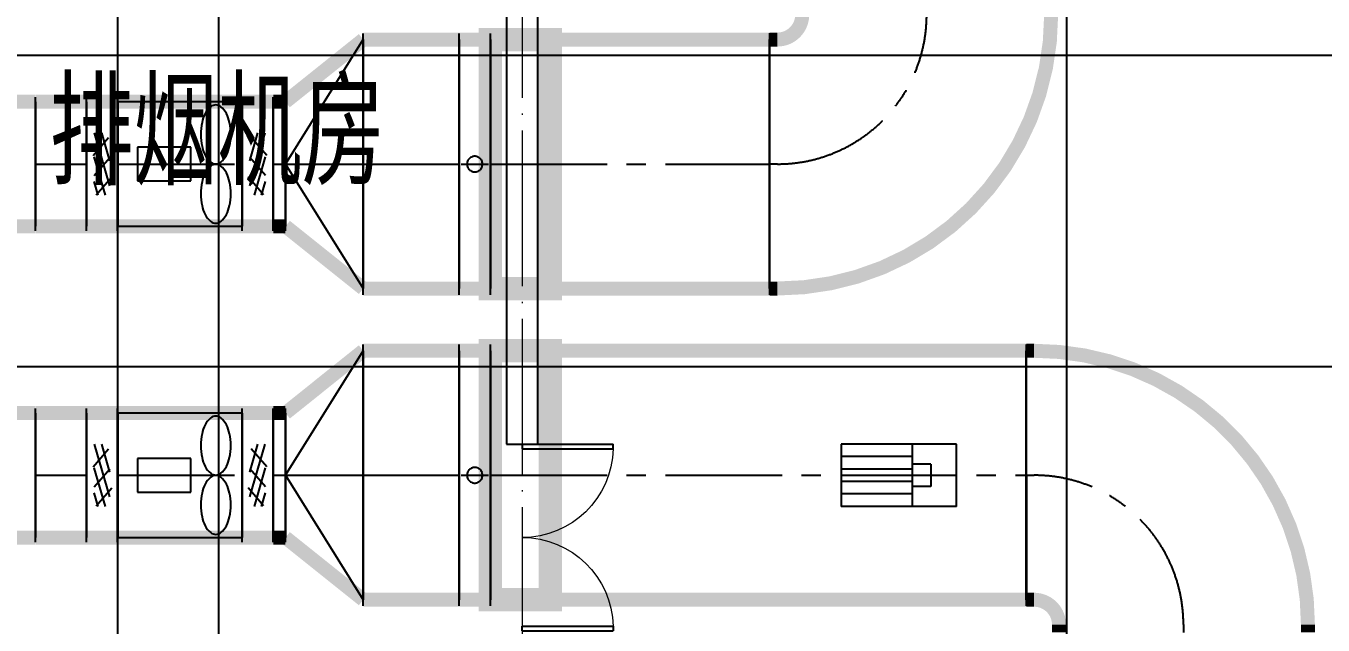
# Model space of a CAD drawing. Extents: x 369444 to 684549, y -549309 to 575337.
# Drawn here: x 427884 to 436222, y 294694 to 298544 of the extents above; entities that cross this region are included whole.
import ezdxf

# ---------------------------------------------------------------- set-up
doc = ezdxf.new("R2010")
doc.units = 0
doc.header["$LTSCALE"] = 1000
doc.header["$MEASUREMENT"] = 0
doc.linetypes.add('CENTER2', pattern=[1.125, 0.75, -0.125, 0.125, -0.125])
doc.linetypes.add('DOTE', pattern=[2.42, 2, -0.2, 0.02, -0.2])
for name, color, linetype in [('DOTE', 1, 'Continuous'), ('DUCT-排烟中心线', 5, 'CENTER2'), ('DUCT-排烟法兰', 4, 'Continuous'), ('DUCT-排烟管', 2, 'Continuous'), ('DUCT-排烟管端线', 4, 'Continuous'), ('DUCT-排烟阀门', 7, 'Continuous'), ('WALL', 9, 'Continuous'), ('WINDOW', 4, 'Continuous'), ('颜洞口', 1, 'Continuous'), ('风管标注', 3, 'Continuous')]:
    doc.layers.add(name, color=color, linetype=linetype)
doc.layers.add('DOTE2', color=122, linetype='DOTE', lineweight=9)
doc.layers.add('TEXT', color=7, linetype='Continuous', lineweight=13)
doc.styles.add('_HZTXT', font='txt.shx', dxfattribs={"width": 0.8, "bigfont": 'HZTXT.shx'})

# ---------------------------------------------------------------- blocks, each defined once
blk = doc.blocks.new('$DorLib2D$00000002')
for p, q in [((-0.5, 0), (-0.5, 0.4875)), ((-0.475, 0.4875), (-0.5, 0.4875)), ((-0.475, 0), (-0.475, 0.4875)), ((0.475, 0), (0.475, 0.4875)), ((0.475, 0.4875), (0.5, 0.4875)), ((0.5, 0), (0.5, 0.4875)), ((-0.5, 0), (-0.475, 0)), ((0.5, 0), (0.475, 0))]:
    blk.add_line(p, q)
at = {"lineweight": 13}
for centre, start, end in [((-0.4875, 0), 0, 88.53072), ((0.4875, 0), 91.46928, 180)]:
    blk.add_arc(centre, 0.4875, start, end, dxfattribs=at)
blk = doc.blocks.new('15#ljuisddf')
at = {"layer": 'WALL'}
h = blk.add_hatch(color=0, dxfattribs=at)
h.dxf.hatch_style = 1
h.paths.add_polyline_path([(-183057.3, -69118.8), (-183057.3, -68618.8), (-183557.3, -68618.8), (-183557.3, -69118.8)], flags=17)
h.paths.add_polyline_path([(-170857.3, -69118.8), (-170857.3, -68618.8), (-171407.3, -68618.8), (-171407.3, -69118.8)], flags=17)
h.paths.add_polyline_path([(-171407.3, -70818.8), (-171157.3, -70818.8), (-171157.3, -70418.8), (-171557.3, -70418.8), (-171557.3, -70818.8)], flags=17)
h.paths.add_polyline_path([(-183507.3, -70818.8), (-183357.3, -70818.8), (-183357.3, -70418.8), (-183757.3, -70418.8), (-183757.3, -70818.8)], flags=17)
h.paths.add_polyline_path([(-168657.3, -64218.8), (-170857.3, -64218.8), (-170857.3, -66418.8), (-170307.3, -66418.8), (-170307.3, -66618.8), (-171107.3, -66618.8), (-171107.3, -63968.8), (-168457.3, -63968.8), (-168457.3, -66618.8), (-169207.3, -66618.8), (-169207.3, -66418.8), (-168657.3, -66418.8)])
h.paths.add_polyline_path([(-179257.3, -73468.8), (-179807.3, -73468.8), (-179807.3, -73218.8), (-179257.3, -73218.8), (-178857.3, -73218.8), (-178857.3, -73468.8), (-179007.3, -73468.8), (-179007.3, -76368.8), (-180757.3, -76368.8), (-180757.3, -76118.8), (-179257.3, -76118.8)])
h.paths.add_polyline_path([(-165957.3, -64218.8), (-166607.3, -64218.8), (-166607.3, -63968.8), (-165707.3, -63968.8), (-165707.3, -65768.8), (-165957.3, -65768.8)])
h.paths.add_polyline_path([(-188307.3, -64018.8), (-188957.3, -64018.8), (-188957.3, -65568.8), (-189207.3, -65568.8), (-189207.3, -63768.8), (-188307.3, -63768.8)])
h.paths.add_polyline_path([(-173307.3, -80968.8), (-174157.3, -80968.8), (-174857.3, -80968.8), (-174857.3, -80718.8), (-174407.3, -80718.8), (-174407.3, -77518.8), (-174157.3, -77518.8), (-174157.3, -80718.8), (-173307.3, -80718.8)])
h.paths.add_polyline_path([(-180757.3, -80968.8), (-181607.3, -80968.8), (-181607.3, -80718.8), (-180757.3, -80718.8), (-180757.3, -77518.8), (-180507.3, -77518.8), (-180507.3, -80718.8), (-180057.3, -80718.8), (-180057.3, -80968.8)])
h.paths.add_polyline_path([(-175107.3, -73468.8), (-175657.3, -73468.8), (-175657.3, -76118.8), (-174157.3, -76118.8), (-174157.3, -76368.8), (-175907.3, -76368.8), (-175907.3, -73468.8), (-176057.3, -73468.8), (-176057.3, -73218.8), (-175657.3, -73218.8), (-175107.3, -73218.8)])
h.paths.add_polyline_path([(-159582.3, -72668.8), (-160057.3, -72668.8), (-160057.3, -74418.8), (-160307.3, -74418.8), (-160307.3, -72668.8), (-160407.3, -72668.8), (-160407.3, -72418.8), (-160057.3, -72418.8), (-159582.3, -72418.8)])
h.paths.add_polyline_path([(-163357.3, -80968.8), (-163657.3, -80968.8), (-164057.3, -80968.8), (-164057.3, -80718.8), (-163907.3, -80718.8), (-163907.3, -77118.8), (-163657.3, -77118.8), (-163657.3, -80718.8), (-163357.3, -80718.8)])
h.paths.add_polyline_path([(-166757.3, -80968.8), (-167782.3, -80968.8), (-168557.3, -80968.8), (-168557.3, -80718.8), (-167807.3, -80718.8), (-167807.3, -77018.8), (-167507.3, -77018.8), (-167507.3, -80718.8), (-166757.3, -80718.8)])
h.paths.add_polyline_path([(-191007.3, -75018.8), (-191007.3, -75818.8), (-193107.3, -75818.8), (-193107.3, -75568.8), (-191257.3, -75568.8), (-191257.3, -75018.8)])
h.paths.add_polyline_path([(-183307.3, -66418.8), (-184057.3, -66418.8), (-184057.3, -64018.8), (-186257.3, -64018.8), (-186257.3, -66218.8), (-185707.3, -66218.8), (-185707.3, -66418.8), (-186457.3, -66418.8), (-186457.3, -63768.8), (-183807.3, -63768.8), (-183807.3, -66168.8), (-183307.3, -66168.8)])
h.paths.add_polyline_path([(-171407.3, -73468.8), (-171857.3, -73468.8), (-171857.3, -73218.8), (-171157.3, -73218.8), (-171157.3, -76368.8), (-171407.3, -76368.8)])
h.paths.add_polyline_path([(-183057.3, -73468.8), (-183507.3, -73468.8), (-183507.3, -76368.8), (-183757.3, -76368.8), (-183757.3, -73218.8), (-183057.3, -73218.8)])
h.paths.add_polyline_path([(-187382.3, -80968.8), (-188157.3, -80968.8), (-188157.3, -80718.8), (-187407.3, -80718.8), (-187407.3, -77018.8), (-187107.3, -77018.8), (-187107.3, -80718.8), (-186357.3, -80718.8), (-186357.3, -80968.8)])
h.paths.add_polyline_path([(-191257.3, -80968.8), (-191557.3, -80968.8), (-191557.3, -80718.8), (-191257.3, -80718.8), (-191257.3, -77118.8), (-191007.3, -77118.8), (-191007.3, -80718.8), (-190857.3, -80718.8), (-190857.3, -80968.8)])
h.paths.add_polyline_path([(-194857.3, -72668.8), (-195332.3, -72668.8), (-195332.3, -72418.8), (-194857.3, -72418.8), (-194507.3, -72418.8), (-194507.3, -72668.8), (-194607.3, -72668.8), (-194607.3, -74418.8), (-194857.3, -74418.8)])
h.paths.add_polyline_path([(-157057.3, -81968.8), (-157607.3, -81968.8), (-157607.3, -81718.8), (-157357.3, -81718.8), (-157357.3, -77268.8), (-157057.3, -77268.8)])
h.paths.add_polyline_path([(-197307.3, -81968.8), (-197857.3, -81968.8), (-197857.3, -77268.8), (-197557.3, -77268.8), (-197557.3, -81718.8), (-197307.3, -81718.8)])
h.paths.add_polyline_path([(-165557.3, -72668.8), (-165957.3, -72668.8), (-165957.3, -69118.8), (-166357.3, -69118.8), (-166357.3, -68918.8), (-165707.3, -68918.8), (-165707.3, -72418.8), (-165557.3, -72418.8)])
h.paths.add_polyline_path([(-188957.3, -72668.8), (-189357.3, -72668.8), (-189357.3, -72418.8), (-189207.3, -72418.8), (-189207.3, -68918.8), (-188507.3, -68918.8), (-188507.3, -69118.8), (-188957.3, -69118.8)])
h.paths.add_polyline_path([(-160857.3, -80968.8), (-161557.3, -80968.8), (-161557.3, -80718.8), (-160857.3, -80718.8), (-160857.3, -77818.8), (-160607.3, -77818.8), (-160607.3, -80718.8), (-160607.3, -81718.8), (-160007.3, -81718.8), (-160007.3, -81968.8), (-160857.3, -81968.8)])
h.paths.add_polyline_path([(-187107.3, -71318.8), (-187107.3, -74818.8), (-187407.3, -74818.8), (-187407.3, -71318.8)])
h.paths.add_polyline_path([(-193357.3, -80968.8), (-194057.3, -80968.8), (-194057.3, -81968.8), (-194907.3, -81968.8), (-194907.3, -81718.8), (-194307.3, -81718.8), (-194307.3, -80718.8), (-194307.3, -77818.8), (-194057.3, -77818.8), (-194057.3, -80718.8), (-193357.3, -80718.8)])
h.paths.add_polyline_path([(-167507.3, -71318.8), (-167507.3, -74818.8), (-167807.3, -74818.8), (-167807.3, -71318.8)])
h.paths.add_polyline_path([(-171157.3, -80968.8), (-171507.3, -80968.8), (-171507.3, -80718.8), (-171407.3, -80718.8), (-171407.3, -77518.8), (-171157.3, -77518.8), (-171157.3, -80718.8), (-170957.3, -80718.8), (-170957.3, -80968.8)])
h.paths.add_polyline_path([(-183407.3, -80968.8), (-183757.3, -80968.8), (-183957.3, -80968.8), (-183957.3, -80718.8), (-183757.3, -80718.8), (-183757.3, -77518.8), (-183507.3, -77518.8), (-183507.3, -80718.8), (-183407.3, -80718.8)])
h.paths.add_polyline_path([(-157057.3, -75818.8), (-157757.3, -75818.8), (-157757.3, -75568.8), (-157357.3, -75568.8), (-157357.3, -72668.8), (-157732.3, -72668.8), (-157732.3, -72418.8), (-157057.3, -72418.8)])
h.paths.add_polyline_path([(-197157.3, -75818.8), (-197857.3, -75818.8), (-197857.3, -72418.8), (-197182.3, -72418.8), (-197182.3, -72668.8), (-197557.3, -72668.8), (-197557.3, -75568.8), (-197157.3, -75568.8)])
h.paths.add_polyline_path([(-163907.3, -72668.8), (-163957.3, -72668.8), (-163957.3, -72418.8), (-163657.3, -72418.8), (-163257.3, -72418.8), (-163257.3, -72668.8), (-163657.3, -72668.8), (-163657.3, -73518.8), (-163907.3, -73518.8)])
h.paths.add_polyline_path([(-190957.3, -72668.8), (-191007.3, -72668.8), (-191007.3, -73518.8), (-191257.3, -73518.8), (-191257.3, -72668.8), (-191657.3, -72668.8), (-191657.3, -72418.8), (-191257.3, -72418.8), (-190957.3, -72418.8)])
h.paths.add_polyline_path([(-161807.3, -75818.8), (-163907.3, -75818.8), (-163907.3, -75018.8), (-163657.3, -75018.8), (-163657.3, -75568.8), (-161807.3, -75568.8)])
edge = h.paths.add_edge_path()
edge.add_line((-183557.3, -66418.8), (-183557.3, -66518.8))
edge.add_line((-183557.3, -66518.8), (-183307.3, -66518.8))
edge.add_line((-183307.3, -66518.8), (-183307.3, -66418.8))
edge.add_line((-183507.3, -70818.8), (-183507.3, -71568.8))
edge.add_line((-183507.3, -71568.8), (-185557.3, -71568.8))
edge.add_line((-185557.3, -71568.8), (-185557.3, -71318.8))
edge.add_line((-185557.3, -71318.8), (-183757.3, -71318.8))
edge.add_line((-183757.3, -71318.8), (-183757.3, -70818.8))
edge.add_line((-171157.3, -70818.8), (-171157.3, -71318.8))
edge.add_line((-171157.3, -71318.8), (-169357.3, -71318.8))
edge.add_line((-169357.3, -71318.8), (-169357.3, -71568.8))
edge.add_line((-169357.3, -71568.8), (-171407.3, -71568.8))
edge.add_line((-171407.3, -71568.8), (-171407.3, -70818.8))
h.paths.add_polyline_path([(-171407.3, -71568.8), (-171157.3, -71568.8), (-171157.3, -70818.8), (-171407.3, -70818.8)], flags=16)
h.paths.add_polyline_path([(-171157.3, -71568.8), (-169357.3, -71568.8), (-169357.3, -71318.8), (-171157.3, -71318.8)], flags=16)
h.paths.add_polyline_path([(-183757.3, -71568.8), (-183507.3, -71568.8), (-183507.3, -70818.8), (-183757.3, -70818.8)], flags=16)
h.paths.add_polyline_path([(-185557.3, -71568.8), (-183757.3, -71568.8), (-183757.3, -71318.8), (-185557.3, -71318.8)], flags=16)
blk = doc.blocks.new('N-风管')
at = {"color": 0}
for p, q in [((38489265230.205544, 3905392530.367706, 3000.000006), (38489264430.205544, 3905392530.367706, 3000.000006)), ((38489264430.205544, 3905392530.367706, 3000.000006), (38489264430.205544, 3905391730.367706, 3000.000006)), ((38489265230.205544, 3905391730.367706, 3000.000006), (38489265230.205544, 3905392530.367706, 3000.000006)), ((38489264900.569717, 3905392238.111459, 3000.000006), (38489264558.621536, 3905392238.111459, 3000.000006)), ((38489264558.621536, 3905392238.111459, 3000.000006), (38489264558.621536, 3905392022.623953, 3000.000006)), ((38489264900.569717, 3905392022.623953, 3000.000006), (38489264900.569717, 3905392238.111459, 3000.000006)), ((38489264900.569717, 3905392130.367706, 3000.000006), (38489265061.001228, 3905392130.367706, 3000.000006)), ((38489264558.621536, 3905392022.623953, 3000.000006), (38489264900.569717, 3905392022.623953, 3000.000006)), ((38489264430.205544, 3905391730.367706, 3000.000006), (38489265230.205544, 3905391730.367706, 3000.000006)), ((38489265230.205544, 3905390530.367706, 3000.000006), (38489264430.205544, 3905390530.367706, 3000.000006)), ((38489264430.205544, 3905390530.367706, 3000.000006), (38489264430.205544, 3905389730.367706, 3000.000006)), ((38489265230.205544, 3905389730.367706, 3000.000006), (38489265230.205544, 3905390530.367706, 3000.000006)), ((38489269822.318062, 3905390330.419592, 2600.00001), (38489269081.318062, 3905390330.419592, 2600.00001)), ((38489269081.318062, 3905390330.419592, 2600.00001), (38489269081.318062, 3905389930.419592, 2600.00001)), ((38489269537.32946, 3905390330.419592, 2600.00001), (38489269537.32946, 3905389930.419592, 2600.00001)), ((38489269822.318062, 3905389930.419592, 2600.00001), (38489269822.318062, 3905390330.419592, 2600.00001)), ((38489264900.569717, 3905390238.111459, 3000.000006), (38489264558.621536, 3905390238.111459, 3000.000006)), ((38489264558.621536, 3905390238.111459, 3000.000006), (38489264558.621536, 3905390022.623953, 3000.000006)), ((38489264900.569717, 3905390022.623953, 3000.000006), (38489264900.569717, 3905390238.111459, 3000.000006)), ((38489269658.112457, 3905390202.419592, 2600.00001), (38489269537.32946, 3905390202.419592, 2600.00001)), ((38489269658.112457, 3905390202.419592, 2600.00001), (38489269658.112457, 3905390058.419592, 2600.00001)), ((38489264900.569717, 3905390130.367706, 3000.000006), (38489265061.001228, 3905390130.367706, 3000.000006)), ((38489264558.621536, 3905390022.623953, 3000.000006), (38489264900.569717, 3905390022.623953, 3000.000006)), ((38489264430.205544, 3905389730.367706, 3000.000006), (38489265230.205544, 3905389730.367706, 3000.000006))]:
    blk.add_line(p, q, dxfattribs=at)
at = {"color": 0, "linetype": 'Continuous'}
for p, q in [((38489269537.32946, 3905390250.419592, 2600.00001), (38489269081.318062, 3905390250.419592, 2600.00001)), ((38489269537.32946, 3905390170.419592, 2600.00001), (38489269081.318062, 3905390170.419592, 2600.00001)), ((38489269537.32946, 3905390090.419592, 2600.00001), (38489269081.318062, 3905390090.419592, 2600.00001)), ((38489269537.32946, 3905390010.419592, 2600.00001), (38489269081.318062, 3905390010.419592, 2600.00001)), ((38489269658.112457, 3905390058.419592, 2600.00001), (38489269537.32946, 3905390058.419592, 2600.00001)), ((38489269822.318062, 3905389930.419592, 2600.00001), (38489269081.318062, 3905389930.419592, 2600.00001))]:
    blk.add_line(p, q, dxfattribs=at)
at = {"color": 0}
for centre, major_axis, ratio, start_param, end_param in [((38489265114.3088, 3905392393.349967, 3000.000006), (85.07607, 106.402034), 0.9999992829, 1.3583370995, 1.7750902418), ((38489265061.001228, 3905392458.753153, 3000.000006), (51.79219, 2.586944), 0.9999998149, 1.520889274, 2.2047463596), ((38489265061.001228, 3905392458.753153, 3000.000006), (-46.356931, 23.2413), 0.9999998146, 4.4932633306, 5.1771202861), ((38489265007.693657, 3905392393.349967, 3000.000006), (99.42468, 93.13451), 0.9999997173, -0.2825579087, 0.1341956551), ((38489265200.159851, 3905392349.720492, 3000.000006), (-216.42075, 85.05311), 0.9999994092, -0.0957294415, 0.1669824132), ((38489264921.842598, 3905392349.720492, 3000.000006), (-102.075352, 208.932125), 0.9999996441, 4.4654113727, 4.7281229911), ((38489265336.6632, 3905392320.986105, 3000.000006), (189.043959, 320.418102), 0.999999939, 1.8963500519, 2.1038241107), ((38489265336.6632, 3905392320.986105, 3000.000006), (-191.073687, 319.211881), 0.999999938, 1.0314219961, 1.2388960537), ((38489264785.339256, 3905392320.986105, 3000.000006), (-28.502852, 370.935601), 0.9999990127, 4.6356993222, 4.8431731861), ((38489264785.339256, 3905392320.986105, 3000.000006), (28.74395, 370.916996), 0.9999990127, 4.5822547619, 4.7897286246), ((38489265200.159851, 3905392292.251718, 3000.000006), (216.739852, 84.236625), 0.99999937, 2.9783801244, 3.2410919895), ((38489264921.842598, 3905392292.251718, 3000.000006), (105.648159, 207.148431), 0.9999996818, -1.5693571097, -1.3066454809), ((38489265114.3088, 3905392248.622243, 3000.000006), (-85.07607, 106.402034), 0.9999992829, 1.3665024117, 1.7832555541), ((38489265007.693657, 3905392248.622243, 3000.000006), (-99.42468, 93.13451), 0.9999997173, 3.0073969983, 3.4241505621), ((38489265200.159851, 3905391968.483695, 3000.000006), (-216.739852, 84.236625), 0.99999937, -0.0994993356, 0.1632125294), ((38489265114.3088, 3905392012.11317, 3000.000006), (85.07607, 106.402034), 0.9999992829, 1.3583370995, 1.7750902418), ((38489265061.001228, 3905392183.219057, 3000.000006), (-51.79219, 2.586944), 0.9999998149, 0.9368462939, 1.6207033795), ((38489265061.001228, 3905392077.516356, 3000.000006), (51.79219, 2.586944), 0.9999998149, 1.520889274, 2.2047463596), ((38489265061.001228, 3905392183.219057, 3000.000006), (46.356931, 23.2413), 0.9999998146, 4.2476576745, 4.93151463), ((38489265061.001228, 3905392077.516356, 3000.000006), (-46.356931, 23.2413), 0.9999998146, 4.4932633306, 5.1771202861), ((38489265007.693657, 3905392012.11317, 3000.000006), (99.42468, 93.13451), 0.9999997173, -0.2825579087, 0.1341956551), ((38489264921.842598, 3905391968.483695, 3000.000006), (-105.64816, 207.148431), 0.9999996818, 4.4482381336, 4.7109497625), ((38489265336.6632, 3905391939.749308, 3000.000006), (191.07369, 319.21188), 0.999999938, 1.9026966078, 2.1101706653), ((38489264785.339256, 3905391939.749308, 3000.000006), (-28.743949, 370.916996), 0.9999990127, 4.6350493363, 4.842523199), ((38489265336.6632, 3905391939.749308, 3000.000006), (-189.043959, 320.418103), 0.999999939, 1.0377685445, 1.2452426032), ((38489264785.339256, 3905391939.749308, 3000.000006), (28.502852, 370.935601), 0.9999990127, 4.5816047747, 4.7890786386), ((38489265200.159851, 3905391911.014921, 3000.000006), (216.42075, 85.05311), 0.9999994092, 2.9746102405, 3.2373220951), ((38489264921.842598, 3905391911.014921, 3000.000006), (102.075352, 208.932125), 0.9999996441, 4.6966549703, 4.9593665888), ((38489265114.3088, 3905391867.385445, 3000.000006), (-85.07607, 106.402034), 0.9999992829, 1.3665024117, 1.7832555541), ((38489265061.001228, 3905391801.982259, 3000.000006), (-51.79219, 2.586944), 0.9999998149, 0.9368462939, 1.6207033795), ((38489265061.001228, 3905391801.982259, 3000.000006), (46.356931, 23.2413), 0.9999998146, 4.2476576745, 4.93151463), ((38489265007.693657, 3905391867.385445, 3000.000006), (-99.42468, 93.13451), 0.9999997173, 3.0073969983, 3.4241505621), ((38489265114.3088, 3905390393.349967, 3000.000006), (85.07607, 106.402034), 0.9999992829, 1.3583370995, 1.7750902418), ((38489265061.001228, 3905390458.753153, 3000.000006), (51.79219, 2.586944), 0.9999998149, 1.520889274, 2.2047463596), ((38489265061.001228, 3905390458.753153, 3000.000006), (-46.356931, 23.2413), 0.9999998146, 4.4932633306, 5.1771202861), ((38489265007.693657, 3905390393.349967, 3000.000006), (99.42468, 93.13451), 0.9999997173, -0.2825579087, 0.1341956551), ((38489265336.6632, 3905390320.986105, 3000.000006), (189.043959, 320.418102), 0.999999939, 1.8963500519, 2.1038241107), ((38489265200.159851, 3905390349.720492, 3000.000006), (-216.42075, 85.05311), 0.9999994092, -0.0957294415, 0.1669824132), ((38489264921.842598, 3905390349.720492, 3000.000006), (-102.075352, 208.932125), 0.9999996441, 4.4654113727, 4.7281229911), ((38489264785.339256, 3905390320.986105, 3000.000006), (-28.502852, 370.935601), 0.9999990127, 4.6356993222, 4.8431731861), ((38489265336.6632, 3905390320.986105, 3000.000006), (-191.073687, 319.211881), 0.999999938, 1.0314219961, 1.2388960537), ((38489264785.339256, 3905390320.986105, 3000.000006), (28.74395, 370.916996), 0.9999990127, 4.5822547619, 4.7897286246), ((38489265200.159851, 3905390292.251718, 3000.000006), (216.739852, 84.236625), 0.99999937, 2.9783801244, 3.2410919895), ((38489264921.842598, 3905390292.251718, 3000.000006), (105.648159, 207.148431), 0.9999996818, -1.5693571097, -1.3066454809), ((38489265114.3088, 3905390248.622243, 3000.000006), (-85.07607, 106.402034), 0.9999992829, 1.3665024117, 1.7832555541), ((38489265007.693657, 3905390248.622243, 3000.000006), (-99.42468, 93.13451), 0.9999997173, 3.0073969983, 3.4241505621), ((38489265200.159851, 3905389968.483695, 3000.000006), (-216.739852, 84.236625), 0.99999937, -0.0994993356, 0.1632125294), ((38489265114.3088, 3905390012.11317, 3000.000006), (85.07607, 106.402034), 0.9999992829, 1.3583370995, 1.7750902418), ((38489265061.001228, 3905390183.219057, 3000.000006), (-51.79219, 2.586944), 0.9999998149, 0.9368462939, 1.6207033795), ((38489265061.001228, 3905390077.516356, 3000.000006), (51.79219, 2.586944), 0.9999998149, 1.520889274, 2.2047463596), ((38489265061.001228, 3905390183.219057, 3000.000006), (46.356931, 23.2413), 0.9999998146, 4.2476576745, 4.93151463), ((38489265061.001228, 3905390077.516356, 3000.000006), (-46.356931, 23.2413), 0.9999998146, 4.4932633306, 5.1771202861), ((38489265007.693657, 3905390012.11317, 3000.000006), (99.42468, 93.13451), 0.9999997173, -0.2825579087, 0.1341956551), ((38489264921.842598, 3905389968.483695, 3000.000006), (-105.64816, 207.148431), 0.9999996818, 4.4482381336, 4.7109497625), ((38489265336.6632, 3905389939.749308, 3000.000006), (191.07369, 319.21188), 0.999999938, 1.9026966078, 2.1101706653), ((38489264785.339256, 3905389939.749308, 3000.000006), (-28.743949, 370.916996), 0.9999990127, 4.6350493363, 4.842523199), ((38489265336.6632, 3905389939.749308, 3000.000006), (-189.043959, 320.418103), 0.999999939, 1.0377685445, 1.2452426032), ((38489264785.339256, 3905389939.749308, 3000.000006), (28.502852, 370.935601), 0.9999990127, 4.5816047747, 4.7890786386), ((38489265200.159851, 3905389911.014921, 3000.000006), (216.42075, 85.05311), 0.9999994092, 2.9746102405, 3.2373220951), ((38489264921.842598, 3905389911.014921, 3000.000006), (102.075352, 208.932125), 0.9999996441, 4.6966549703, 4.9593665888), ((38489265114.3088, 3905389867.385445, 3000.000006), (-85.07607, 106.402034), 0.9999992829, 1.3665024117, 1.7832555541), ((38489265061.001228, 3905389801.982259, 3000.000006), (-51.79219, 2.586944), 0.9999998149, 0.9368462939, 1.6207033795), ((38489265061.001228, 3905389801.982259, 3000.000006), (46.356931, 23.2413), 0.9999998146, 4.2476576745, 4.93151463), ((38489265007.693657, 3905389867.385445, 3000.000006), (-99.42468, 93.13451), 0.9999997173, 3.0073969983, 3.4241505621)]:
    blk.add_ellipse(centre, major_axis=major_axis, ratio=ratio, start_param=start_param, end_param=end_param, dxfattribs=at)
for p in [(38489264430.205544, 3905392130.367706, 3000.000006), (38489265230.205544, 3905392130.367706, 3000.000006), (38489264430.205544, 3905390130.367706, 3000.000006), (38489265230.205544, 3905390130.367706, 3000.000006)]:
    blk.add_point(p, dxfattribs=at)
at = {"layer": 'DUCT-排烟中心线', "color": 0}
for p, q in [((38489263902.20031, 3905392130.367706), (38489264230.005531, 3905392130.367706)), ((38489264430.40554, 3905392130.367706), (38489265230.005539, 3905392130.367706)), ((38489264430.40554, 3905392130.367706), (38489265230.005547, 3905392130.367706)), ((38489265430.40554, 3905392130.367706), (38489265508.735199, 3905392130.367706)), ((38489265508.935204, 3905392130.367706), (38489266008.935204, 3905392130.367706)), ((38489266009.135193, 3905392130.367706), (38489266625.641273, 3905392130.367706)), ((38489266826.041283, 3905392130.367706), (38489268620.498466, 3905392130.441149)), ((38489268670.698471, 3905392130.442926), (38489268620.698471, 3905392130.441156)), ((38489263902.20031, 3905390130.367706), (38489264230.005531, 3905390130.367706)), ((38489264430.40554, 3905390130.367706), (38489265230.005539, 3905390130.367706)), ((38489264430.40554, 3905390130.367706), (38489265230.005547, 3905390130.367706)), ((38489265430.40554, 3905390130.367706), (38489265508.735199, 3905390130.367706)), ((38489265508.935204, 3905390130.367706), (38489266008.935204, 3905390130.367706)), ((38489266009.135193, 3905390130.367706), (38489266625.641273, 3905390130.367706)), ((38489266826.041283, 3905390130.367706), (38489270270.912804, 3905390130.419589)), ((38489270271.112793, 3905390130.419592), (38489270321.112793, 3905390130.420345)), ((38489271281.127251, 3905389170.420346), (38489271281.127251, 3905389120.420346))]:
    blk.add_line(p, q, dxfattribs=at)
for centre, radius, start, end in [((38489268670.664482, 3905393090.442931), 960, 270.0020285662, 0.0000013945), ((38489270321.127258, 3905389170.420347), 959.999998, 359.9999999715, 90.0008633386)]:
    blk.add_arc(centre, radius, start, end, dxfattribs=at)
at = {"layer": 'DUCT-排烟法兰', "color": 0}
for p, q in [((38489266009.035187, 3905391290.367706), (38489266009.035187, 3905392970.367706)), ((38489266625.741272, 3905391290.367706), (38489266625.741272, 3905392970.367706)), ((38489266825.941277, 3905391290.367706), (38489266825.941277, 3905392970.367706)), ((38489268620.568428, 3905392970.441152), (38489268620.628517, 3905391290.441153)), ((38489263902.100304, 3905391700.367706), (38489263902.100304, 3905392560.367706)), ((38489263902.100304, 3905391700.367706), (38489263902.100304, 3905392560.367706)), ((38489264230.105537, 3905391700.367706), (38489264230.105537, 3905392560.367706)), ((38489264230.105553, 3905391700.367706), (38489264230.105553, 3905392560.367706)), ((38489264430.105537, 3905391700.367706), (38489264430.105537, 3905392560.367706)), ((38489264430.305542, 3905391700.367706), (38489264430.305542, 3905392560.367706)), ((38489264430.305542, 3905391700.367706), (38489264430.305542, 3905392560.367706)), ((38489265230.105537, 3905391700.367706), (38489265230.105537, 3905392560.367706)), ((38489265230.105537, 3905391700.367706), (38489265230.105537, 3905392560.367706)), ((38489265230.105553, 3905391700.367706), (38489265230.105553, 3905392560.367706)), ((38489265430.305542, 3905391700.367706), (38489265430.305542, 3905392560.367706)), ((38489265430.305542, 3905391700.367706), (38489265430.305542, 3905392560.367706)), ((38489265430.305542, 3905391700.367706), (38489265430.305542, 3905392560.367706)), ((38489265508.835197, 3905391700.367706), (38489265508.835197, 3905392560.367706)), ((38489266009.035187, 3905389290.367706), (38489266009.035187, 3905390970.367706)), ((38489266625.741272, 3905389290.367706), (38489266625.741272, 3905390970.367706)), ((38489266825.941277, 3905389290.367706), (38489266825.941277, 3905390970.367706)), ((38489270271.000778, 3905390970.41959), (38489270271.024811, 3905389290.41959)), ((38489263902.100304, 3905389700.367706), (38489263902.100304, 3905390560.367706)), ((38489263902.100304, 3905389700.367706), (38489263902.100304, 3905390560.367706)), ((38489264230.105537, 3905389700.367706), (38489264230.105537, 3905390560.367706)), ((38489264230.105553, 3905389700.367706), (38489264230.105553, 3905390560.367706)), ((38489264430.105537, 3905389700.367706), (38489264430.105537, 3905390560.367706)), ((38489264430.305542, 3905389700.367706), (38489264430.305542, 3905390560.367706)), ((38489264430.305542, 3905389700.367706), (38489264430.305542, 3905390560.367706)), ((38489265230.105537, 3905389700.367706), (38489265230.105537, 3905390560.367706)), ((38489265230.105537, 3905389700.367706), (38489265230.105537, 3905390560.367706)), ((38489265230.105553, 3905389700.367706), (38489265230.105553, 3905390560.367706)), ((38489265430.305542, 3905389700.367706), (38489265430.305542, 3905390560.367706)), ((38489265430.305542, 3905389700.367706), (38489265430.305542, 3905390560.367706)), ((38489265430.305542, 3905389700.367706), (38489265430.305542, 3905390560.367706)), ((38489265508.835197, 3905389700.367706), (38489265508.835197, 3905390560.367706))]:
    blk.add_line(p, q, dxfattribs=at)
at = {"layer": 'DUCT-排烟管', "color": 0}
for p, q in [((38489265508.935204, 3905392130.367706), (38489266008.935204, 3905392930.367706)), ((38489265508.935204, 3905392130.367706), (38489266008.935204, 3905391330.367706)), ((38489265508.935204, 3905390130.367706), (38489266008.935204, 3905390930.367706)), ((38489265508.935204, 3905390130.367706), (38489266008.935204, 3905389330.367706))]:
    blk.add_line(p, q, dxfattribs=at)
at = {"layer": 'DUCT-排烟管', "color": 0, "extrusion": (0, 0, -1), "const_width": 90}
for points in [[(-38489268830.664482, 3905393090.44293, 0.414203168), (-38489268670.670151, 3905392930.442924)], [(-38489270430.664482, 3905393090.442978, 0.4142031991), (-38489268670.726791, 3905391330.442928)], [(-38489270321.100754, 3905390930.420345, 0.4142179736), (-38489272081.127243, 3905389170.420346)], [(-38489270321.12484, 3905389330.420345, 0.4142179661), (-38489270481.127258, 3905389170.420346)]]:
    blk.add_lwpolyline(points, format="xyb", dxfattribs=at)
at = {"layer": 'DUCT-排烟管', "color": 0, "const_width": 90}
for points in [[(38489265508.935204, 3905392530.367706), (38489266008.935204, 3905392930.367706)], [(38489266625.641273, 3905392930.367706), (38489266009.135193, 3905392930.367706)], [(38489266625.84127, 3905392930.367706), (38489266825.84127, 3905392930.367706)], [(38489268620.465729, 3905392930.441148), (38489266826.00853, 3905392930.367706)], [(38489268620.670151, 3905392930.441155), (38489268670.670151, 3905392930.442925)], [(38489263702.000313, 3905392530.367706), (38489263902.000313, 3905392530.367706)], [(38489264230.005531, 3905392530.367706), (38489263902.20031, 3905392530.367706)], [(38489264230.205544, 3905392530.367706), (38489264430.205544, 3905392530.367706)], [(38489265230.005539, 3905392530.367706), (38489264430.40554, 3905392530.367706)], [(38489265230.005547, 3905392530.367706), (38489264430.40554, 3905392530.367706)], [(38489265230.205544, 3905392530.367706), (38489265430.205544, 3905392530.367706)], [(38489265508.735199, 3905392530.367706), (38489265430.40554, 3905392530.367706)], [(38489263902.000313, 3905391730.367706), (38489263702.000313, 3905391730.367706)], [(38489263902.20031, 3905391730.367706), (38489264230.005531, 3905391730.367706)], [(38489264430.205544, 3905391730.367706), (38489264230.205544, 3905391730.367706)], [(38489264430.40554, 3905391730.367706), (38489265230.005539, 3905391730.367706)], [(38489264430.40554, 3905391730.367706), (38489265230.005547, 3905391730.367706)], [(38489265430.205544, 3905391730.367706), (38489265230.205544, 3905391730.367706)], [(38489265430.40554, 3905391730.367706), (38489265508.735199, 3905391730.367706)], [(38489265508.935204, 3905391730.367706), (38489266008.935204, 3905391330.367706)], [(38489266009.135193, 3905391330.367706), (38489266625.641273, 3905391330.367706)], [(38489266825.84127, 3905391330.367706), (38489266625.84127, 3905391330.367706)], [(38489266826.07402, 3905391330.367707), (38489268620.531219, 3905391330.441149)], [(38489268670.726791, 3905391330.442926), (38489268620.726791, 3905391330.441156)], [(38489265508.935204, 3905390530.367706), (38489266008.935204, 3905390930.367706)], [(38489266625.641273, 3905390930.367706), (38489266009.135193, 3905390930.367706)], [(38489266625.84127, 3905390930.367706), (38489266825.84127, 3905390930.367706)], [(38489270270.900749, 3905390930.419589), (38489266826.029228, 3905390930.367706)], [(38489270271.100754, 3905390930.419592), (38489270321.100754, 3905390930.420345)], [(38489263702.000313, 3905390530.367706), (38489263902.000313, 3905390530.367706)], [(38489264230.005531, 3905390530.367706), (38489263902.20031, 3905390530.367706)], [(38489264230.205544, 3905390530.367706), (38489264430.205544, 3905390530.367706)], [(38489265230.005539, 3905390530.367706), (38489264430.40554, 3905390530.367706)], [(38489265230.005547, 3905390530.367706), (38489264430.40554, 3905390530.367706)], [(38489265230.205544, 3905390530.367706), (38489265430.205544, 3905390530.367706)], [(38489265508.735199, 3905390530.367706), (38489265430.40554, 3905390530.367706)], [(38489263902.000313, 3905389730.367706), (38489263702.000313, 3905389730.367706)], [(38489263902.20031, 3905389730.367706), (38489264230.005531, 3905389730.367706)], [(38489264430.205544, 3905389730.367706), (38489264230.205544, 3905389730.367706)], [(38489264430.40554, 3905389730.367706), (38489265230.005539, 3905389730.367706)], [(38489264430.40554, 3905389730.367706), (38489265230.005547, 3905389730.367706)], [(38489265430.205544, 3905389730.367706), (38489265230.205544, 3905389730.367706)], [(38489265430.40554, 3905389730.367706), (38489265508.735199, 3905389730.367706)], [(38489265508.935204, 3905389730.367706), (38489266008.935204, 3905389330.367706)], [(38489266009.135193, 3905389330.367706), (38489266625.641273, 3905389330.367706)], [(38489266825.84127, 3905389330.367706), (38489266625.84127, 3905389330.367706)], [(38489266826.053322, 3905389330.367706), (38489270270.924843, 3905389330.419589)], [(38489270321.12484, 3905389330.420345), (38489270271.12484, 3905389330.419592)], [(38489270481.127251, 3905389120.420346), (38489270481.127251, 3905389170.420346)], [(38489272081.127251, 3905389170.420346), (38489272081.127251, 3905389120.420346)]]:
    blk.add_lwpolyline(points, dxfattribs=at)
at = {"layer": 'DUCT-排烟管端线', "color": 0}
for p, q in [((38489266008.935204, 3905391330.367706), (38489266008.935204, 3905392930.367706)), ((38489266009.135193, 3905392930.367706), (38489266009.135193, 3905391330.367706)), ((38489266625.641273, 3905391330.367706), (38489266625.641273, 3905392930.367706)), ((38489266625.84127, 3905392930.367706), (38489266625.84127, 3905391330.367706)), ((38489266825.84127, 3905392930.367706), (38489266825.84127, 3905391330.367706)), ((38489266826.00853, 3905392930.367706), (38489266826.07402, 3905391330.367707)), ((38489268620.531219, 3905391330.441149), (38489268620.465729, 3905392930.441148)), ((38489268620.726791, 3905391330.441156), (38489268620.670151, 3905392930.441155)), ((38489263902.000313, 3905392530.367706), (38489263902.000313, 3905391730.367706)), ((38489263902.20031, 3905392530.367706), (38489263902.20031, 3905391730.367706)), ((38489264230.005531, 3905391730.367706), (38489264230.005531, 3905392530.367706)), ((38489264230.205544, 3905392530.367706), (38489264230.205544, 3905391730.367706)), ((38489264430.205544, 3905392530.367706), (38489264430.205544, 3905391730.367706)), ((38489264430.40554, 3905392530.367706), (38489264430.40554, 3905391730.367706)), ((38489264430.40554, 3905392530.367706), (38489264430.40554, 3905391730.367706)), ((38489265230.005539, 3905391730.367706), (38489265230.005539, 3905392530.367706)), ((38489265230.005547, 3905391730.367706), (38489265230.005547, 3905392530.367706)), ((38489265230.205544, 3905392530.367706), (38489265230.205544, 3905391730.367706)), ((38489265430.205544, 3905392530.367706), (38489265430.205544, 3905391730.367706)), ((38489265430.40554, 3905392530.367706), (38489265430.40554, 3905391730.367706)), ((38489265508.735199, 3905391730.367706), (38489265508.735199, 3905392530.367706)), ((38489265508.935204, 3905392530.367706), (38489265508.935204, 3905391730.367706)), ((38489266008.935204, 3905389330.367706), (38489266008.935204, 3905390930.367706)), ((38489266009.135193, 3905390930.367706), (38489266009.135193, 3905389330.367706)), ((38489266625.641273, 3905389330.367706), (38489266625.641273, 3905390930.367706)), ((38489266625.84127, 3905390930.367706), (38489266625.84127, 3905389330.367706)), ((38489266825.84127, 3905390930.367706), (38489266825.84127, 3905389330.367706)), ((38489266826.029228, 3905390930.367706), (38489266826.053322, 3905389330.367706)), ((38489270270.924843, 3905389330.419589), (38489270270.900749, 3905390930.419589)), ((38489270271.100754, 3905390930.419592), (38489270271.12484, 3905389330.419592)), ((38489263902.000313, 3905390530.367706), (38489263902.000313, 3905389730.367706)), ((38489263902.20031, 3905390530.367706), (38489263902.20031, 3905389730.367706)), ((38489264230.005531, 3905389730.367706), (38489264230.005531, 3905390530.367706)), ((38489264230.205544, 3905390530.367706), (38489264230.205544, 3905389730.367706)), ((38489264430.205544, 3905390530.367706), (38489264430.205544, 3905389730.367706)), ((38489264430.40554, 3905390530.367706), (38489264430.40554, 3905389730.367706)), ((38489264430.40554, 3905390530.367706), (38489264430.40554, 3905389730.367706)), ((38489265230.005539, 3905389730.367706), (38489265230.005539, 3905390530.367706)), ((38489265230.005547, 3905389730.367706), (38489265230.005547, 3905390530.367706)), ((38489265230.205544, 3905390530.367706), (38489265230.205544, 3905389730.367706)), ((38489265430.205544, 3905390530.367706), (38489265430.205544, 3905389730.367706)), ((38489265430.40554, 3905390530.367706), (38489265430.40554, 3905389730.367706)), ((38489265508.735199, 3905389730.367706), (38489265508.735199, 3905390530.367706)), ((38489265508.935204, 3905390530.367706), (38489265508.935204, 3905389730.367706))]:
    blk.add_line(p, q, dxfattribs=at)
at = {"layer": 'DUCT-排烟阀门', "color": 0}
for p, q in [((38489264380.205544, 3905391991.197033), (38489264282.295403, 3905392330.367706)), ((38489264380.205544, 3905392151.197033), (38489264328.483429, 3905392330.367706)), ((38489265280.205544, 3905391991.197033), (38489265378.115677, 3905392330.367706)), ((38489265280.205544, 3905392151.197033), (38489265331.927658, 3905392330.367706)), ((38489264272.080544, 3905392185.563693), (38489264372.080544, 3905392301.033746)), ((38489265388.330551, 3905392185.563693), (38489265288.330551, 3905392301.033746)), ((38489264351.577438, 3905391930.367706), (38489264280.205544, 3905392177.607194)), ((38489264280.205544, 3905392056.066321), (38489264380.205544, 3905392171.536375)), ((38489265380.205544, 3905392056.066321), (38489265280.205544, 3905392171.536375)), ((38489265308.833649, 3905391930.367706), (38489265380.205544, 3905392177.607194)), ((38489266679.352448, 3905392148.773934), (38489266677.412109, 3905392142.802201)), ((38489266682.02594, 3905392154.45539), (38489266679.352448, 3905392148.773934)), ((38489266685.390419, 3905392159.756969), (38489266682.02594, 3905392154.45539)), ((38489266689.392838, 3905392164.595062), (38489266685.390419, 3905392159.756969)), ((38489266693.97007, 3905392168.893368), (38489266689.392838, 3905392164.595062)), ((38489266699.049927, 3905392172.584103), (38489266693.97007, 3905392168.893368)), ((38489266704.552307, 3905392175.609059), (38489266699.049927, 3905392172.584103)), ((38489266710.390419, 3905392177.920532), (38489266704.552307, 3905392175.609059)), ((38489266716.472214, 3905392179.482069), (38489266710.390419, 3905392177.920532)), ((38489266722.701736, 3905392180.269042), (38489266716.472214, 3905392179.482069)), ((38489266728.980797, 3905392180.269042), (38489266722.701736, 3905392180.269042)), ((38489266735.210327, 3905392179.482069), (38489266728.980797, 3905392180.269042)), ((38489266741.292122, 3905392177.920532), (38489266735.210327, 3905392179.482069)), ((38489266747.130234, 3905392175.609059), (38489266741.292122, 3905392177.920532)), ((38489266752.632607, 3905392172.584103), (38489266747.130234, 3905392175.609059)), ((38489266757.712471, 3905392168.893368), (38489266752.632607, 3905392172.584103)), ((38489266762.289703, 3905392164.595062), (38489266757.712471, 3905392168.893368)), ((38489266766.292122, 3905392159.756969), (38489266762.289703, 3905392164.595062)), ((38489266769.656609, 3905392154.45539), (38489266766.292122, 3905392159.756969)), ((38489266772.330093, 3905392148.773934), (38489266769.656609, 3905392154.45539)), ((38489266774.270432, 3905392142.802201), (38489266772.330093, 3905392148.773934)), ((38489266638.34127, 3905392130.367706), (38489266813.34127, 3905392130.367706)), ((38489266676.235527, 3905392136.634368), (38489266675.84127, 3905392130.367706)), ((38489266675.84127, 3905392130.367706), (38489266676.235527, 3905392124.101045)), ((38489266677.412109, 3905392142.802201), (38489266676.235527, 3905392136.634368)), ((38489266676.235527, 3905392124.101045), (38489266677.412109, 3905392117.933212)), ((38489266677.412109, 3905392117.933212), (38489266679.352448, 3905392111.961479)), ((38489266679.352448, 3905392111.961479), (38489266682.025932, 3905392106.280023)), ((38489266682.025932, 3905392106.280023), (38489266685.390419, 3905392100.978444)), ((38489266685.390419, 3905392100.978444), (38489266689.392838, 3905392096.140351)), ((38489266689.392838, 3905392096.140351), (38489266693.97007, 3905392091.842044)), ((38489266693.97007, 3905392091.842044), (38489266699.049927, 3905392088.15131)), ((38489266699.049927, 3905392088.15131), (38489266704.552307, 3905392085.126354)), ((38489266704.552307, 3905392085.126354), (38489266710.390419, 3905392082.81488)), ((38489266710.390419, 3905392082.81488), (38489266716.472214, 3905392081.253344)), ((38489266716.472214, 3905392081.253344), (38489266722.701736, 3905392080.46637)), ((38489266722.701736, 3905392080.46637), (38489266728.980797, 3905392080.46637)), ((38489266728.980797, 3905392080.46637), (38489266735.210327, 3905392081.253344)), ((38489266735.210327, 3905392081.253344), (38489266741.292122, 3905392082.81488)), ((38489266741.292122, 3905392082.81488), (38489266747.130234, 3905392085.126354)), ((38489266747.130234, 3905392085.126354), (38489266752.632607, 3905392088.15131)), ((38489266752.632607, 3905392088.15131), (38489266757.712471, 3905392091.842044)), ((38489266757.712471, 3905392091.842044), (38489266762.289703, 3905392096.140351)), ((38489266762.289703, 3905392096.140351), (38489266766.292122, 3905392100.978444)), ((38489266766.292122, 3905392100.978444), (38489266769.656601, 3905392106.280023)), ((38489266769.656601, 3905392106.280023), (38489266772.330093, 3905392111.961479)), ((38489266772.330093, 3905392111.961479), (38489266774.270432, 3905392117.933212)), ((38489266775.447006, 3905392136.634368), (38489266774.270432, 3905392142.802201)), ((38489266774.270432, 3905392117.933212), (38489266775.447006, 3905392124.101045)), ((38489266775.84127, 3905392130.367706), (38489266775.447006, 3905392136.634368)), ((38489266775.447006, 3905392124.101045), (38489266775.84127, 3905392130.367706)), ((38489264305.389412, 3905391930.367706), (38489264280.205544, 3905392017.607194)), ((38489264291.812691, 3905391933.529194), (38489264391.812691, 3905392048.999249)), ((38489265368.598396, 3905391933.529194), (38489265268.598396, 3905392048.999249)), ((38489265355.021683, 3905391930.367706), (38489265380.205544, 3905392017.607194)), ((38489264380.205544, 3905389991.197033), (38489264282.295403, 3905390330.367706)), ((38489264380.205544, 3905390151.197033), (38489264328.483429, 3905390330.367706)), ((38489265280.205544, 3905389991.197033), (38489265378.115677, 3905390330.367706)), ((38489265280.205544, 3905390151.197033), (38489265331.927658, 3905390330.367706)), ((38489264272.080544, 3905390185.563693), (38489264372.080544, 3905390301.033746)), ((38489265388.330551, 3905390185.563693), (38489265288.330551, 3905390301.033746)), ((38489264351.577438, 3905389930.367706), (38489264280.205544, 3905390177.607194)), ((38489264280.205544, 3905390056.066321), (38489264380.205544, 3905390171.536375)), ((38489265380.205544, 3905390056.066321), (38489265280.205544, 3905390171.536375)), ((38489265308.833649, 3905389930.367706), (38489265380.205544, 3905390177.607194)), ((38489266679.352448, 3905390148.773934), (38489266677.412109, 3905390142.802201)), ((38489266682.02594, 3905390154.45539), (38489266679.352448, 3905390148.773934)), ((38489266685.390419, 3905390159.756969), (38489266682.02594, 3905390154.45539)), ((38489266689.392838, 3905390164.595062), (38489266685.390419, 3905390159.756969)), ((38489266693.97007, 3905390168.893368), (38489266689.392838, 3905390164.595062)), ((38489266699.049927, 3905390172.584103), (38489266693.97007, 3905390168.893368)), ((38489266704.552307, 3905390175.609059), (38489266699.049927, 3905390172.584103)), ((38489266710.390419, 3905390177.920532), (38489266704.552307, 3905390175.609059)), ((38489266716.472214, 3905390179.482069), (38489266710.390419, 3905390177.920532)), ((38489266722.701736, 3905390180.269042), (38489266716.472214, 3905390179.482069)), ((38489266728.980797, 3905390180.269042), (38489266722.701736, 3905390180.269042)), ((38489266735.210327, 3905390179.482069), (38489266728.980797, 3905390180.269042)), ((38489266741.292122, 3905390177.920532), (38489266735.210327, 3905390179.482069)), ((38489266747.130234, 3905390175.609059), (38489266741.292122, 3905390177.920532)), ((38489266752.632607, 3905390172.584103), (38489266747.130234, 3905390175.609059)), ((38489266757.712471, 3905390168.893368), (38489266752.632607, 3905390172.584103)), ((38489266762.289703, 3905390164.595062), (38489266757.712471, 3905390168.893368)), ((38489266766.292122, 3905390159.756969), (38489266762.289703, 3905390164.595062)), ((38489266769.656609, 3905390154.45539), (38489266766.292122, 3905390159.756969)), ((38489266772.330093, 3905390148.773934), (38489266769.656609, 3905390154.45539)), ((38489266774.270432, 3905390142.802201), (38489266772.330093, 3905390148.773934)), ((38489266638.34127, 3905390130.367706), (38489266813.34127, 3905390130.367706)), ((38489266676.235527, 3905390136.634368), (38489266675.84127, 3905390130.367706)), ((38489266675.84127, 3905390130.367706), (38489266676.235527, 3905390124.101045)), ((38489266677.412109, 3905390142.802201), (38489266676.235527, 3905390136.634368)), ((38489266676.235527, 3905390124.101045), (38489266677.412109, 3905390117.933212)), ((38489266677.412109, 3905390117.933212), (38489266679.352448, 3905390111.961479)), ((38489266679.352448, 3905390111.961479), (38489266682.025932, 3905390106.280023)), ((38489266682.025932, 3905390106.280023), (38489266685.390419, 3905390100.978444)), ((38489266685.390419, 3905390100.978444), (38489266689.392838, 3905390096.140351)), ((38489266689.392838, 3905390096.140351), (38489266693.97007, 3905390091.842044)), ((38489266693.97007, 3905390091.842044), (38489266699.049927, 3905390088.15131)), ((38489266699.049927, 3905390088.15131), (38489266704.552307, 3905390085.126354)), ((38489266704.552307, 3905390085.126354), (38489266710.390419, 3905390082.81488)), ((38489266710.390419, 3905390082.81488), (38489266716.472214, 3905390081.253344)), ((38489266716.472214, 3905390081.253344), (38489266722.701736, 3905390080.46637)), ((38489266722.701736, 3905390080.46637), (38489266728.980797, 3905390080.46637)), ((38489266728.980797, 3905390080.46637), (38489266735.210327, 3905390081.253344)), ((38489266735.210327, 3905390081.253344), (38489266741.292122, 3905390082.81488)), ((38489266741.292122, 3905390082.81488), (38489266747.130234, 3905390085.126354)), ((38489266747.130234, 3905390085.126354), (38489266752.632607, 3905390088.15131)), ((38489266752.632607, 3905390088.15131), (38489266757.712471, 3905390091.842044)), ((38489266757.712471, 3905390091.842044), (38489266762.289703, 3905390096.140351)), ((38489266762.289703, 3905390096.140351), (38489266766.292122, 3905390100.978444)), ((38489266766.292122, 3905390100.978444), (38489266769.656601, 3905390106.280023)), ((38489266769.656601, 3905390106.280023), (38489266772.330093, 3905390111.961479)), ((38489266772.330093, 3905390111.961479), (38489266774.270432, 3905390117.933212)), ((38489266775.447006, 3905390136.634368), (38489266774.270432, 3905390142.802201)), ((38489266774.270432, 3905390117.933212), (38489266775.447006, 3905390124.101045)), ((38489266775.84127, 3905390130.367706), (38489266775.447006, 3905390136.634368)), ((38489266775.447006, 3905390124.101045), (38489266775.84127, 3905390130.367706)), ((38489264305.389412, 3905389930.367706), (38489264280.205544, 3905390017.607194)), ((38489264291.812691, 3905389933.529194), (38489264391.812691, 3905390048.999249)), ((38489265368.598396, 3905389933.529194), (38489265268.598396, 3905390048.999249)), ((38489265355.021683, 3905389930.367706), (38489265380.205544, 3905390017.607194))]:
    blk.add_line(p, q, dxfattribs=at)
at = {"layer": '颜洞口', "color": 0, "const_width": 150, "elevation": -0.000002}
for points in [[(38489267210.879372, 3905391330.376945), (38489267210.879372, 3905392930.367706), (38489266826.022057, 3905392930.367706), (38489266826.022057, 3905391330.376945)], [(38489267210.879372, 3905389330.376945), (38489267210.879372, 3905390930.367706), (38489266826.022057, 3905390930.367706), (38489266826.022057, 3905389330.376945)]]:
    blk.add_lwpolyline(points, close=True, dxfattribs=at)

msp = doc.modelspace()

# ---------------------------------------------------------------- linework, layer by layer
at = {"layer": 'DOTE', "color": 8}
for p, q in [((428474.5, 59364.2), (428474.5, 476704.8)), ((429124.5, 59364.2), (429124.5, 476704.8)), ((434574.5, 261807), (434574.5, 476704.8))]:
    msp.add_line(p, q, dxfattribs=at)
at = {"layer": 'DOTE', "color": 8, "lineweight": -2}
for p, q in [((377844.4, 298357), (624570.9, 298357)), ((377844.4, 296357), (624570.9, 296357))]:
    msp.add_line(p, q, dxfattribs=at)
at = {"layer": 'DOTE2', "linetype": 'DOTE', "ltscale": 0.5}
msp.add_lwpolyline([(431074.5, 300292.2), (431074.5, 293963.5)], dxfattribs=at)
at = {"layer": 'WALL', "linetype": 'ByBlock'}
for p, q in [((430974.5, 299407), (430974.5, 295857)), ((431174.5, 295857), (431174.5, 299407)), ((430974.5, 295857), (431174.5, 295857))]:
    msp.add_line(p, q, dxfattribs=at)

# ---------------------------------------------------------------- block references
at = {"layer": 'WALL', "color": 8}
msp.add_blockref('15#ljuisddf', (589531.8, 366175.8, -14), dxfattribs=at)
at = {"layer": 'WINDOW', "xscale": -1200.000000000009, "yscale": 1200.000000000009, "zscale": -1200.000000000009, "rotation": 269.9999998197393}
msp.add_blockref('$DorLib2D$00000002', (431074.5, 295257), dxfattribs=at)
at = {"layer": '风管标注', "color": 8}
msp.add_blockref('N-风管', (-38488835956.2, -3905094473.4), dxfattribs=at)

# ---------------------------------------------------------------- texts
at = {"layer": 'TEXT', "color": 2, "style": '_HZTXT', "width": 0.8}
msp.add_text('排烟机房', height=675, dxfattribs=at).set_placement((428036.1, 297520.5))

doc.saveas('drawing.dxf')
